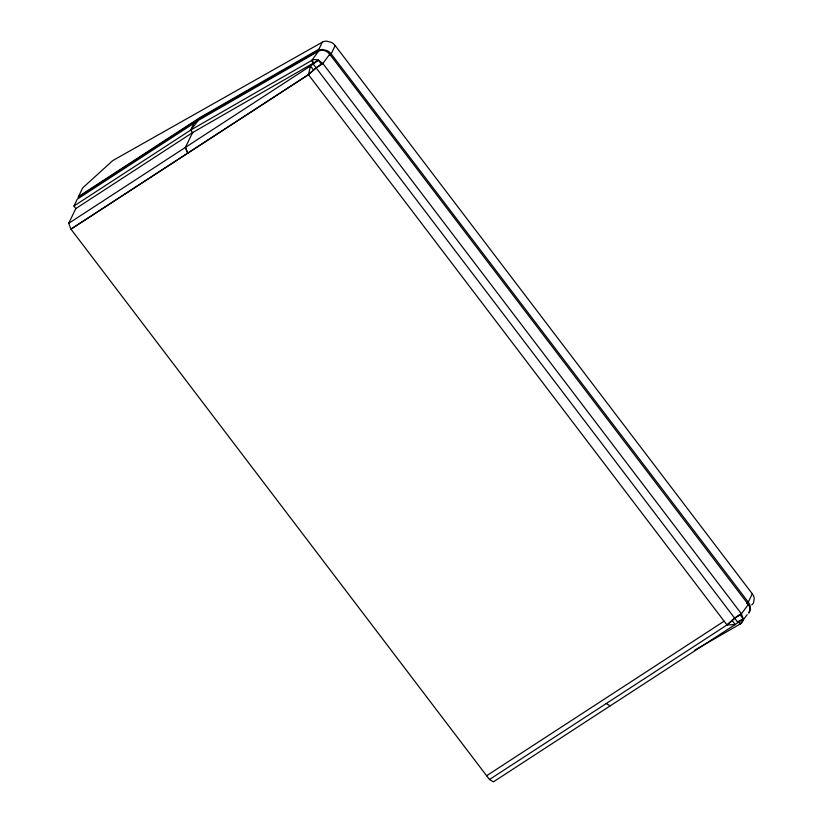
<?xml version="1.0" encoding="UTF-8"?>
<svg xmlns="http://www.w3.org/2000/svg" width="823" height="823" viewBox="0 0 823 823"><rect width="100%" height="100%" fill="white"/><g stroke="black" fill="none" stroke-linecap="round" stroke-linejoin="round"><path stroke-width="1.23" d="M318.388 60.213L192.572 132.606L75.839 208.558L68.69 223.342L70.953 229.144L308.46 74.636L310.487 66.015L318.388 60.213L321.484 64.287L316.104 67.846L308.419 74.646L70.953 229.144L489.469 779.494L493.419 781.85L735.217 624.523L743.118 618.721L740.011 614.647L734.651 618.227L726.976 624.966L489.479 779.504M322.287 42.189L112.782 160.567L82.691 187.891L78.092 197.438L199.433 118.512L318.264 50.542L322.287 42.189A10.133 8.23 37.1 0 1 326.649 41.15L331.371 42.405A9.454 7.685 36.7 0 1 335.208 45.625M318.264 50.542L319.252 50.059A10.102 8.209 36.7 0 1 322.626 49.493L327.359 50.738A9.454 7.685 36.7 0 1 331.196 53.958L329.437 54.966L331.175 53.907L335.187 45.574L752.304 593.836A9.454 7.685 36.7 0 1 754.207 598.156L753.673 602.415A10.133 8.22 36.5 0 1 751.738 604.884M752.304 593.836L748.282 602.169L746.533 603.177M75.839 208.558L73.926 206.048L77.259 199.166L198.384 120.364L318.594 51.149A8.436 6.893 36.5 0 1 329.735 54.205L748.313 604.514A8.425 6.882 36.5 0 1 748.786 613.258M73.926 206.048L190.658 130.106L193.991 123.213M185.432 147.389L187.695 153.212L185.432 147.389L192.572 132.606M313.614 62.96L313.028 63.772L316.104 67.846L734.672 618.186L741.42 613.814L322.853 63.505L318.738 60.305A8.425 6.882 36.5 0 0 311.711 60.449L190.658 130.096L192.808 132.925M311.711 60.449L313.851 63.258L311.711 60.449L318.594 51.149M308.46 74.636L316.104 67.846L322.853 63.505L329.735 54.205M738.313 615.625L741.379 613.855L748.313 604.514M694.725 650.17L740.247 623.978L747.14 614.678M190.658 130.096L198.384 120.364M308.43 74.636L726.997 624.955L734.672 618.186M78.514 196.574L200.267 117.391L318.923 49.174M68.69 223.342L310.487 66.015L313.563 70.099M486.609 775.729L724.106 621.2M319.787 65.264L322.853 63.505M743.118 618.721L737.758 622.281L734.651 618.227M726.976 624.966L735.217 624.523L732.1 620.47M606.212 703.531L610.182 705.877M331.175 53.907L748.282 602.169A9.454 7.685 36.7 0 1 750.185 606.489L749.66 610.759A10.102 8.209 36.7 0 1 748.498 612.507M740.247 623.968L738.108 621.149L740.247 623.978A8.425 6.882 36.5 0 0 743.148 618.402L741.379 613.855"/></g></svg>
